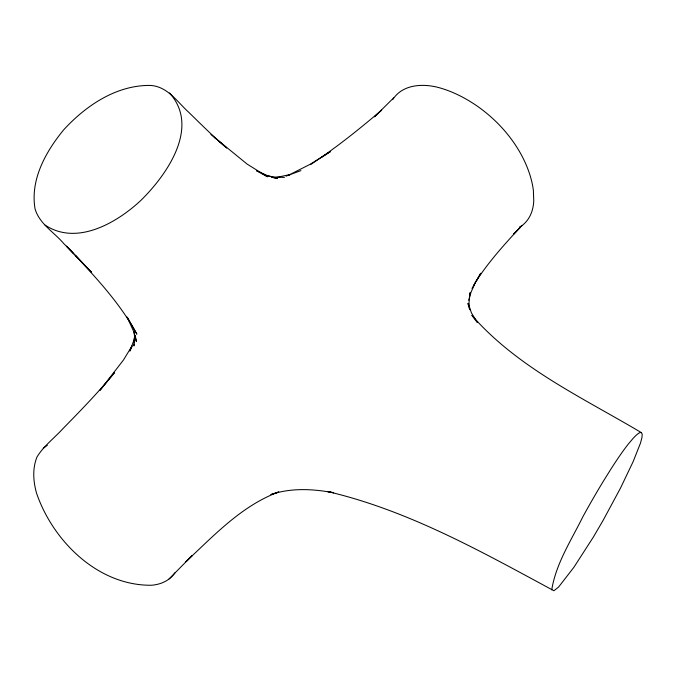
<?xml version="1.0" encoding="UTF-8"?>
<svg xmlns="http://www.w3.org/2000/svg" width="676" height="676" viewBox="0 0 676 676"><rect width="100%" height="100%" fill="white"/><g stroke="black" fill="none" stroke-linecap="round" stroke-linejoin="round"><path stroke-width="1.01" d="M551.743 589.886C555.934 563.556 571.195 540.428 582.822 516.844A99.093 10.647 -60.7 0 1 603.423 481.118L610.251 470.141A82.185 8.83 -60.7 0 1 628.57 443.743L633.116 438.369A99.059 10.639 -60.7 0 1 641.397 432.64L642.2 434.212L641.947 437.6L640.476 443.126L633.091 461.733L620.576 487.945L603.144 520.326L593.3 537.167L573.899 567.274L558.553 587.089L553.914 590.748C481.422 551.616 408.093 510.262 327.15 491.452L333.648 492.736C312.929 488.892 291.145 487.683 270.907 494.562L278.757 491.951C241.738 505.648 214.098 535.375 185.883 561.731L192.204 555.495L169.042 578.986M134.169 343.991L133.899 345.943L134.558 336.597L134.017 331.401M134.439 342.031L134.845 339.099M469.465 295.539L470.057 292.691L469.009 302.764L469.828 309.743M134.769 336.166L133.603 341.05L129.834 351.064L132.006 346.594M468.671 300.203L471.011 292.26L475.355 282.602L480.771 273.231L473.513 285.762M132.133 345.791L123.471 359.987L100.073 390.246L114.464 372.67C98.206 392.638 80.174 411.016 62.2 429.421C53.767 438.547 43.602 446.168 37.028 456.883C32.304 468.476 33.225 481.219 36.504 493.058C52.973 541.315 98.172 585.864 151.568 585.247A81.12 46.838 45 0 0 175.109 572.606M392.714 99.634C403.124 83.19 425.669 83.173 442.307 88.632A98.983 57.147 45 0 1 478.008 106.656C496.683 119.922 512.45 137.355 522.894 157.804A99.085 57.206 45 0 1 533.381 190.556L533.761 200.907A82.802 47.802 45 0 1 522.016 225.598L513.557 234.141L519.903 227.668C504.203 244.67 488.562 261.916 475.997 281.427M471.983 288.449L475.355 282.602M393.711 97.826L374.496 116.83L381.695 110.053C358.981 129.471 335.541 148.179 310.563 164.623M43.272 448.239L47.354 445.264M321.083 157.635L330.42 151.601L309.819 164.471L288.559 175.185L300.938 170.597M519.371 227.119L522.016 225.598M286.041 176.149L290.663 174.408L276.29 177.501M284.452 177.433L274.228 177.002L267.028 175.828M271.6 177.205L277.337 178.616L266.724 175.27L256.441 170.673L267.51 176.799L247.146 164.107L214.334 137.329M641.397 432.64C582.568 397.623 517.622 367.795 471.882 315.371L477.476 322.587L471.569 313.123L467.969 303.389L469.076 308.062M218.365 140.726L226.722 148.002C213.413 136.687 201.059 124.299 188.553 112.115C176.985 101.603 167.335 86.182 150.08 85.421C116.196 85.108 85.717 105.743 63.603 129.919C45.748 151.669 30.031 179.799 35.059 208.884C39.453 224.043 54.241 232.231 63.916 243.766C73.219 253.111 82.185 262.787 91.463 272.166L66.544 246.149L73.169 253.204M45.089 225.116C76.684 246.03 116.424 223.105 140.549 200.713C166.795 175.084 200.51 127.088 169.448 92.916M210.946 134.482L216.988 139.569M82.278 262.753L75.475 255.604C98.121 279.94 120.945 304.766 136.882 334.197L127.772 317.974M127.063 316.968L133.856 331.916L136.417 341.566L135.2 335.431"/></g></svg>
